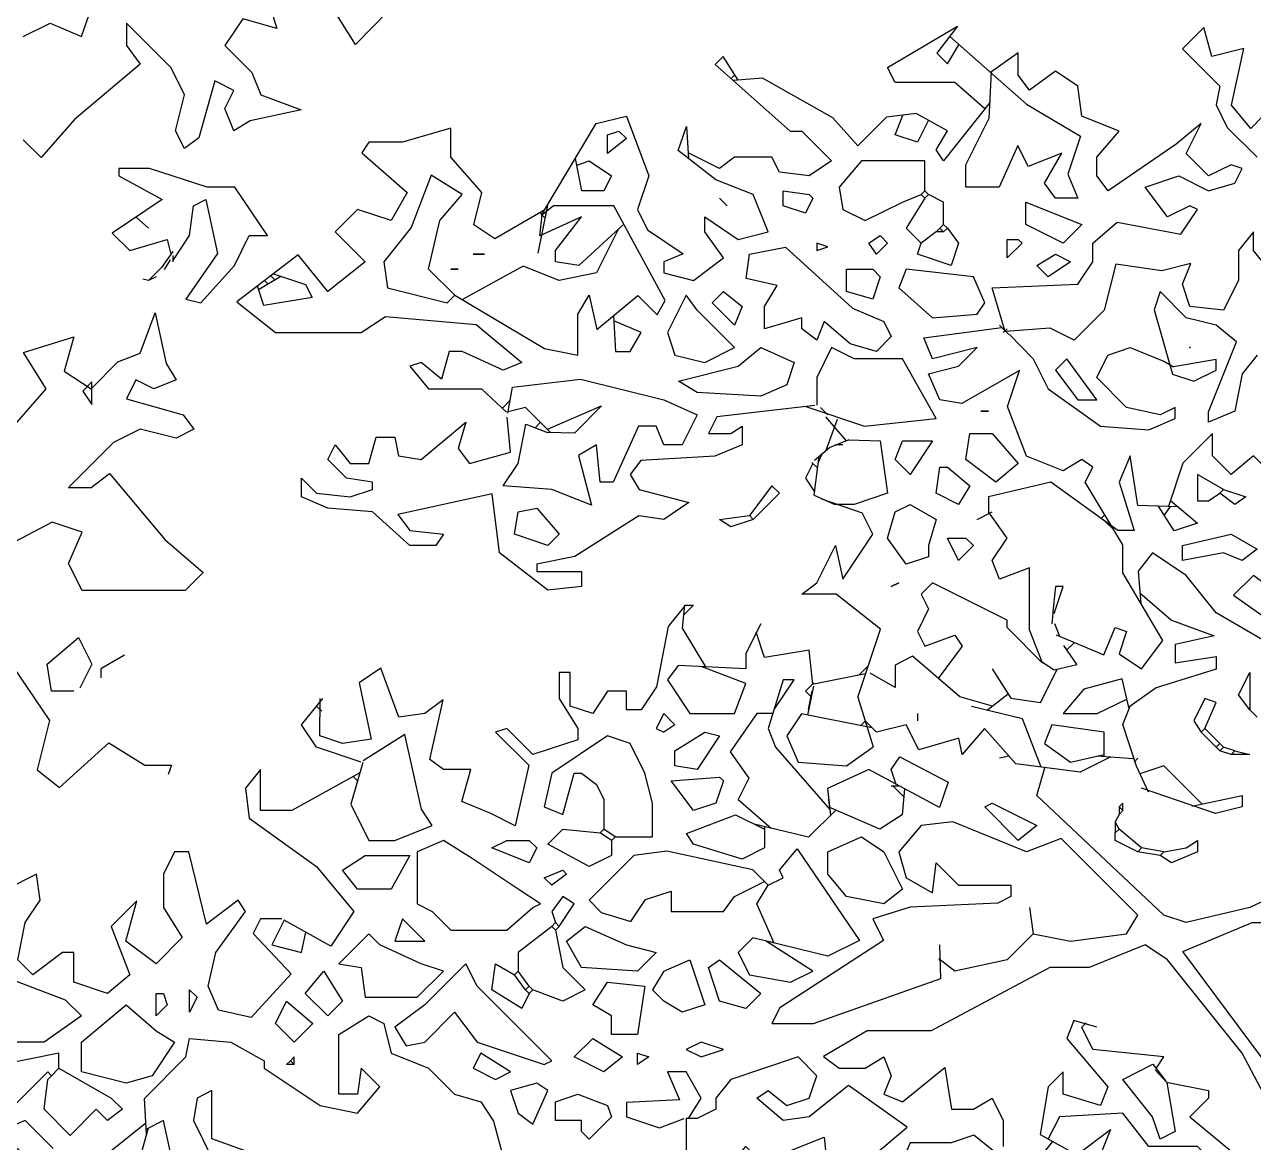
# Model space of a CAD drawing. Header units: metres. Extents: x -3.8 to 7.9, y -0.6 to 14.
# Drawn here: x 1.435 to 2.769, y 8.344 to 9.556 of the extents above; entities that cross this region are included whole.
import ezdxf

# ---------------------------------------------------------------- set-up
doc = ezdxf.new("R2010")
doc.units = ezdxf.units.M
doc.layers.add('ceco.net 88 green shadow', color=102, linetype='Continuous')
doc.layers.add('ceco.net 88 pair trees', color=7, linetype='Continuous')

msp = doc.modelspace()

# ---------------------------------------------------------------- linework, layer by layer
at = {"layer": 'ceco.net 88 green shadow', "linetype": 'Continuous'}
for p, q in [((2.0681, 9.4367), (2.0803, 9.4408)), ((2.0803, 9.4408), (2.0884, 9.4327)), ((2.0681, 9.4165), (2.0681, 9.4367)), ((2.0884, 9.4327), (2.0681, 9.4165)), ((2.3435, 9.4084), (2.3192, 9.38)), ((2.4124, 9.4084), (2.3435, 9.4084)), ((2.4124, 9.376), (2.4124, 9.4084)), ((2.2585, 9.3598), (2.2585, 9.376)), ((2.2585, 9.376), (2.2868, 9.3719)), ((2.3192, 9.38), (2.3233, 9.3557)), ((2.4124, 9.376), (2.4083, 9.3719)), ((2.4164, 9.3719), (2.4124, 9.376)), ((2.1977, 9.3598), (2.1896, 9.3679)), ((2.2828, 9.3517), (2.2585, 9.3598)), ((2.2909, 9.3679), (2.2828, 9.3517)), ((2.2868, 9.3719), (2.2909, 9.3679)), ((2.3476, 9.3436), (2.3881, 9.3638)), ((2.3881, 9.3638), (2.4083, 9.3719)), ((2.4124, 9.3679), (2.3921, 9.3355)), ((2.4124, 9.3679), (2.4083, 9.3719)), ((2.4164, 9.3719), (2.4124, 9.3679)), ((2.4326, 9.3638), (2.4164, 9.3719)), ((2.4326, 9.3395), (2.4326, 9.3638)), ((2.5217, 9.3395), (2.5217, 9.3638)), ((2.5217, 9.3638), (2.5825, 9.3395)), ((2.3233, 9.3557), (2.3476, 9.3436)), ((2.3921, 9.3355), (2.4083, 9.3193)), ((2.4286, 9.3355), (2.4245, 9.3314)), ((2.4326, 9.3395), (2.4286, 9.3355)), ((2.4326, 9.3314), (2.4286, 9.3355)), ((2.4367, 9.3355), (2.4326, 9.3395)), ((2.4367, 9.3355), (2.4326, 9.3314)), ((2.4367, 9.3355), (2.4488, 9.3193)), ((2.5622, 9.3193), (2.5217, 9.3395)), ((2.5825, 9.3395), (2.5622, 9.3193)), ((2.3516, 9.3193), (2.3638, 9.3274)), ((2.3638, 9.3274), (2.3719, 9.3193)), ((2.4245, 9.3314), (2.4083, 9.3193)), ((2.4326, 9.3314), (2.4245, 9.3314)), ((2.5015, 9.3031), (2.5015, 9.3233)), ((2.5015, 9.3233), (2.5136, 9.3233)), ((2.5136, 9.3233), (2.5177, 9.3193)), ((1.9345, 9.3071), (1.9223, 9.3071)), ((1.9223, 9.3071), (1.9345, 9.3071)), ((2.3071, 9.3152), (2.2949, 9.3193)), ((2.2949, 9.3193), (2.2949, 9.3112)), ((2.2949, 9.3112), (2.3071, 9.3152)), ((2.3597, 9.3071), (2.3516, 9.3193)), ((2.3719, 9.3193), (2.3597, 9.3071)), ((2.4043, 9.3071), (2.4083, 9.3193)), ((2.4407, 9.295), (2.4043, 9.3071)), ((2.4488, 9.3193), (2.4407, 9.295)), ((2.5177, 9.3193), (2.5015, 9.3031)), ((2.5339, 9.295), (2.5541, 9.3071)), ((2.5541, 9.3071), (2.5703, 9.299)), ((2.546, 9.2828), (2.5339, 9.295)), ((2.5703, 9.299), (2.546, 9.2828)), ((1.9061, 9.2909), (1.898, 9.2909)), ((1.898, 9.2909), (1.9061, 9.2909)), ((2.3273, 9.2666), (2.3273, 9.2909)), ((2.3273, 9.2909), (2.3557, 9.2909)), ((2.3557, 9.2909), (2.3638, 9.2828)), ((2.3638, 9.2828), (2.3557, 9.2585)), ((2.3921, 9.2909), (2.384, 9.2707)), ((2.465, 9.2828), (2.3921, 9.2909)), ((2.4772, 9.2545), (2.465, 9.2828)), ((2.1815, 9.2545), (2.1937, 9.2666)), ((2.1937, 9.2666), (2.2139, 9.2504)), ((2.3557, 9.2585), (2.3273, 9.2666)), ((2.384, 9.2707), (2.4205, 9.2383)), ((2.1532, 9.2626), (2.1329, 9.2221)), ((2.1653, 9.2464), (2.1532, 9.2626)), ((2.2058, 9.2302), (2.1815, 9.2545)), ((2.4691, 9.2423), (2.4772, 9.2545)), ((2.2058, 9.2059), (2.1653, 9.2464)), ((2.2139, 9.2504), (2.2058, 9.2302)), ((2.4205, 9.2383), (2.4691, 9.2423)), ((2.1329, 9.2221), (2.141, 9.1978)), ((2.1734, 9.1897), (2.2058, 9.2059)), ((2.2099, 9.1856), (2.2342, 9.2059)), ((2.2342, 9.2059), (2.2706, 9.1897)), ((2.141, 9.1978), (2.1734, 9.1897)), ((2.2706, 9.1897), (2.2625, 9.1654)), ((2.5663, 9.1937), (2.5541, 9.1816)), ((2.5987, 9.1492), (2.5663, 9.1937)), ((2.1451, 9.1694), (2.2099, 9.1856)), ((2.5541, 9.1816), (2.5784, 9.1492)), ((1.5085, 9.1686), (1.4988, 9.1588)), ((1.5085, 9.1443), (1.5085, 9.1686)), ((2.1653, 9.1573), (2.1451, 9.1694)), ((2.2625, 9.1654), (2.2342, 9.1532)), ((1.4988, 9.1588), (1.5085, 9.1443)), ((2.2342, 9.1532), (2.1653, 9.1573)), ((2.5784, 9.1492), (2.5987, 9.1492)), ((2.4812, 9.137), (2.4731, 9.137)), ((2.4731, 9.137), (2.4812, 9.137)), ((2.4569, 9.0844), (2.461, 9.1127)), ((2.461, 9.1127), (2.4853, 9.1127)), ((2.4853, 9.1127), (2.5136, 9.0803)), ((2.38, 9.0844), (2.3881, 9.1046)), ((2.3881, 9.1046), (2.4205, 9.1046)), ((2.4205, 9.1046), (2.3962, 9.0682)), ((2.3962, 9.0682), (2.38, 9.0844)), ((2.4893, 9.0601), (2.4569, 9.0844)), ((2.5136, 9.0803), (2.4893, 9.0601)), ((2.4245, 9.0479), (2.4286, 9.0763)), ((2.4286, 9.0763), (2.4367, 9.0763)), ((2.4367, 9.0763), (2.461, 9.056)), ((2.7364, 9.052), (2.708, 9.0682)), ((2.708, 9.0682), (2.708, 9.0398)), ((2.2463, 9.056), (2.222, 9.0236)), ((2.2544, 9.0479), (2.2463, 9.056)), ((2.461, 9.056), (2.4488, 9.0358)), ((2.2261, 9.0196), (2.2544, 9.0479)), ((2.4488, 9.0358), (2.4245, 9.0479)), ((2.708, 9.0398), (2.7202, 9.0398)), ((2.7202, 9.0398), (2.7323, 9.0479)), ((2.7364, 9.052), (2.7323, 9.0479)), ((2.7485, 9.0358), (2.7323, 9.0479)), ((2.7364, 9.052), (2.7607, 9.0439)), ((2.7607, 9.0439), (2.7485, 9.0358)), ((1.9669, 9.0034), (1.9709, 9.0277)), ((1.9709, 9.0277), (1.9912, 9.0317)), ((1.9912, 9.0317), (2.0155, 9.0034)), ((2.3719, 8.9993), (2.38, 9.0277)), ((2.38, 9.0277), (2.3962, 9.0358)), ((2.3962, 9.0358), (2.4245, 9.0196)), ((2.1896, 9.0196), (2.222, 9.0236)), ((2.2018, 9.0115), (2.1896, 9.0196)), ((2.2261, 9.0196), (2.2018, 9.0115)), ((2.2261, 9.0196), (2.222, 9.0236)), ((2.4245, 9.0196), (2.4164, 8.9912)), ((2.0033, 8.9912), (1.9669, 9.0034)), ((2.0155, 9.0034), (2.0033, 8.9912)), ((2.6918, 8.9912), (2.7445, 9.0034)), ((2.7445, 9.0034), (2.7728, 8.9872)), ((2.3921, 8.971), (2.3719, 8.9993)), ((2.4164, 8.9912), (2.4164, 8.9791)), ((2.4488, 8.975), (2.4367, 8.9993)), ((2.4367, 8.9993), (2.4569, 8.9993)), ((2.465, 8.9912), (2.4488, 8.975)), ((2.4569, 8.9993), (2.465, 8.9912)), ((2.6918, 8.975), (2.6918, 8.9912)), ((2.7728, 8.9872), (2.7566, 8.975)), ((2.4164, 8.9791), (2.3921, 8.971)), ((2.7364, 8.9831), (2.6918, 8.975)), ((2.7566, 8.975), (2.7364, 8.9831)), ((2.384, 8.9507), (2.3759, 8.9467)), ((2.3759, 8.9467), (2.384, 8.9507)), ((1.4599, 8.8624), (1.4939, 8.8915)), ((1.4939, 8.8915), (1.5085, 8.8624)), ((1.4648, 8.8332), (1.4599, 8.8624)), ((1.5085, 8.8624), (1.4956, 8.8365)), ((2.7526, 8.8292), (2.7647, 8.8535)), ((2.7647, 8.8535), (2.7647, 8.813)), ((1.4891, 8.8332), (1.4648, 8.8332)), ((2.7647, 8.813), (2.7526, 8.8292)), ((2.7161, 8.8252), (2.704, 8.8009)), ((2.7283, 8.8211), (2.7161, 8.8252)), ((2.7161, 8.7928), (2.7283, 8.8211)), ((2.7728, 8.8049), (2.7647, 8.813)), ((2.1289, 8.809), (2.1208, 8.7928)), ((2.1289, 8.809), (2.141, 8.7968)), ((2.4043, 8.809), (2.4043, 8.8009)), ((2.704, 8.8009), (2.7121, 8.7887)), ((2.1208, 8.7928), (2.1289, 8.7887)), ((2.141, 8.7968), (2.1289, 8.7887)), ((2.141, 8.7685), (2.1734, 8.7887)), ((2.1734, 8.7887), (2.1896, 8.7847)), ((2.7161, 8.7928), (2.7121, 8.7887)), ((2.7283, 8.7725), (2.7121, 8.7887)), ((2.7323, 8.7766), (2.7161, 8.7928)), ((2.0681, 8.7847), (2.0074, 8.7442)), ((2.0924, 8.7766), (2.0681, 8.7847)), ((2.1086, 8.7442), (2.0924, 8.7766)), ((2.1896, 8.7847), (2.1653, 8.7482)), ((2.7323, 8.7766), (2.7283, 8.7725)), ((2.7364, 8.7725), (2.7323, 8.7766)), ((2.141, 8.7523), (2.141, 8.7685)), ((2.7323, 8.7685), (2.7283, 8.7725)), ((2.7364, 8.7725), (2.7323, 8.7685)), ((2.7445, 8.7644), (2.7323, 8.7685)), ((2.7485, 8.7685), (2.7364, 8.7725)), ((2.7485, 8.7685), (2.7445, 8.7644)), ((2.7647, 8.7644), (2.7445, 8.7644)), ((2.7485, 8.7685), (2.7647, 8.7644)), ((2.1653, 8.7482), (2.141, 8.7523)), ((2.0074, 8.7442), (1.9993, 8.7077)), ((2.0195, 8.6996), (2.0317, 8.7442)), ((2.0317, 8.7442), (2.0398, 8.7442)), ((2.0398, 8.7442), (2.056, 8.732)), ((2.1167, 8.7118), (2.1086, 8.7442)), ((2.137, 8.7361), (2.1896, 8.7401)), ((2.1613, 8.7037), (2.137, 8.7361)), ((2.1937, 8.7361), (2.1856, 8.7118)), ((2.1896, 8.7401), (2.1937, 8.7361)), ((2.056, 8.732), (2.0641, 8.7158)), ((1.9993, 8.7077), (2.0195, 8.6996)), ((2.0641, 8.7158), (2.0641, 8.6834)), ((2.1167, 8.6753), (2.1167, 8.7118)), ((2.1856, 8.7118), (2.1613, 8.7037)), ((2.4772, 8.7077), (2.4853, 8.7118)), ((2.5136, 8.6713), (2.4772, 8.7077)), ((2.4853, 8.7118), (2.5339, 8.6875)), ((2.627, 8.7118), (2.623, 8.7077)), ((2.627, 8.7037), (2.623, 8.7077)), ((2.623, 8.7077), (2.623, 8.6996)), ((2.627, 8.7037), (2.627, 8.7118)), ((2.623, 8.6996), (2.6189, 8.6915)), ((2.627, 8.7037), (2.623, 8.6996)), ((2.0033, 8.6672), (2.0195, 8.6834)), ((2.0195, 8.6834), (2.06, 8.6794)), ((2.0641, 8.6834), (2.06, 8.6794)), ((2.0762, 8.6753), (2.0641, 8.6834)), ((2.5339, 8.6875), (2.5136, 8.6713)), ((2.623, 8.6834), (2.6189, 8.6915)), ((2.6189, 8.6915), (2.6189, 8.6794)), ((2.623, 8.6834), (2.6189, 8.6794)), ((2.6473, 8.6632), (2.623, 8.6834)), ((1.8899, 8.6713), (1.8616, 8.6591)), ((1.9223, 8.651), (1.8899, 8.6713)), ((1.9426, 8.6632), (1.9588, 8.6713)), ((1.9588, 8.6713), (1.9831, 8.6713)), ((1.9831, 8.6713), (1.9912, 8.6632)), ((2.0479, 8.6429), (2.0033, 8.6672)), ((2.0722, 8.6713), (2.06, 8.6794)), ((2.0762, 8.6753), (2.0722, 8.6713)), ((2.0722, 8.6713), (2.0722, 8.6551)), ((2.0762, 8.6753), (2.1167, 8.6753)), ((2.3071, 8.6591), (2.3435, 8.6753)), ((2.3435, 8.6753), (2.3678, 8.6591)), ((2.6189, 8.6713), (2.6189, 8.6794)), ((2.6432, 8.6591), (2.6189, 8.6713)), ((2.6959, 8.6632), (2.708, 8.6713)), ((2.708, 8.6713), (2.708, 8.6591)), ((1.7806, 8.6389), (1.8049, 8.6551)), ((1.8049, 8.6551), (1.8535, 8.6551)), ((1.8535, 8.6551), (1.8332, 8.6186)), ((1.8616, 8.6591), (1.8616, 8.6267)), ((1.9831, 8.647), (1.9426, 8.6632)), ((1.9912, 8.6632), (1.9831, 8.647)), ((2.0722, 8.6551), (2.0479, 8.6429)), ((2.3071, 8.6348), (2.3071, 8.6591)), ((2.3678, 8.6591), (2.3881, 8.6186)), ((2.6473, 8.6632), (2.6432, 8.6591)), ((2.6675, 8.6551), (2.6432, 8.6591)), ((2.6716, 8.6591), (2.6473, 8.6632)), ((2.6716, 8.6591), (2.6675, 8.6551)), ((2.6797, 8.647), (2.6675, 8.6551)), ((2.6716, 8.6591), (2.6959, 8.6632)), ((2.708, 8.6591), (2.6797, 8.647)), ((1.9709, 8.6186), (1.9223, 8.651)), ((1.7968, 8.6186), (1.7806, 8.6389)), ((1.8616, 8.6267), (1.8616, 8.6024)), ((1.9993, 8.6308), (2.0195, 8.6389)), ((2.0074, 8.6227), (1.9993, 8.6308)), ((2.0236, 8.6348), (2.0074, 8.6227)), ((2.0195, 8.6389), (2.0236, 8.6348)), ((2.3273, 8.6105), (2.3071, 8.6348)), ((1.8332, 8.6186), (1.7968, 8.6186)), ((1.9952, 8.6024), (1.9709, 8.6186)), ((2.3881, 8.6186), (2.3678, 8.6024)), ((1.8616, 8.6024), (1.8778, 8.5943)), ((1.9871, 8.5984), (1.9952, 8.6024)), ((2.0195, 8.6105), (2.0074, 8.5943)), ((2.0155, 8.5781), (2.0317, 8.6024)), ((2.0317, 8.6024), (2.0195, 8.6105)), ((2.3678, 8.6024), (2.3273, 8.6105)), ((1.8778, 8.5943), (1.898, 8.5741)), ((1.9588, 8.5741), (1.9871, 8.5984)), ((2.0074, 8.5943), (2.0114, 8.5822)), ((1.8454, 8.5862), (1.8373, 8.5619)), ((1.8697, 8.5619), (1.8454, 8.5862)), ((1.898, 8.5741), (1.9588, 8.5741)), ((2.0074, 8.5781), (1.9709, 8.5498)), ((2.0114, 8.5822), (2.0074, 8.5781)), ((2.0114, 8.5741), (2.0074, 8.5781)), ((2.0155, 8.5781), (2.0114, 8.5822)), ((2.0155, 8.5781), (2.0114, 8.5741)), ((2.0114, 8.5741), (2.0195, 8.5336)), ((2.0236, 8.5619), (2.0438, 8.5781)), ((2.0438, 8.5781), (2.0884, 8.5579)), ((1.8089, 8.57), (1.7765, 8.5376)), ((1.8211, 8.5579), (1.8089, 8.57)), ((1.8373, 8.5619), (1.8697, 8.5619)), ((2.0398, 8.5336), (2.0236, 8.5619)), ((1.8656, 8.5376), (1.8211, 8.5579)), ((1.9709, 8.5498), (1.9709, 8.5295)), ((2.0884, 8.5579), (2.1208, 8.5498)), ((2.1208, 8.5498), (2.1005, 8.5295)), ((1.7765, 8.5376), (1.8008, 8.5336)), ((1.8008, 8.5336), (1.8049, 8.5012)), ((1.8899, 8.5295), (1.8656, 8.5376)), ((1.9142, 8.5376), (1.8697, 8.4931)), ((1.9264, 8.5133), (1.9142, 8.5376)), ((1.9426, 8.5093), (1.9466, 8.5376)), ((1.9466, 8.5376), (1.9669, 8.5255)), ((2.0195, 8.5336), (2.0438, 8.5093)), ((2.1005, 8.5295), (2.0398, 8.5336)), ((2.1289, 8.5295), (2.1572, 8.5417)), ((2.1572, 8.5417), (2.1734, 8.4931)), ((2.1775, 8.5336), (2.1896, 8.5417)), ((2.1896, 8.4971), (2.1775, 8.5336)), ((2.1896, 8.5417), (2.2342, 8.5052)), ((1.7401, 8.5052), (1.7603, 8.5295)), ((1.7603, 8.5295), (1.7806, 8.4971)), ((1.8616, 8.5012), (1.8899, 8.5295)), ((1.9709, 8.5295), (1.9669, 8.5255)), ((1.979, 8.5093), (1.9669, 8.5255)), ((1.9831, 8.5133), (1.9709, 8.5295)), ((2.1289, 8.5295), (2.1167, 8.5093)), ((1.6145, 8.485), (1.6145, 8.5093)), ((1.6145, 8.5093), (1.6226, 8.5012)), ((2.0074, 8.4323), (1.9264, 8.5133)), ((1.975, 8.489), (1.9426, 8.5093)), ((1.9831, 8.5133), (1.979, 8.5093)), ((1.9831, 8.5052), (1.979, 8.5093)), ((1.9871, 8.5093), (1.9831, 8.5133)), ((1.9871, 8.5093), (1.9831, 8.5052)), ((2.0195, 8.4971), (1.9871, 8.5093)), ((2.0438, 8.5093), (2.0195, 8.4971)), ((2.0519, 8.4931), (2.0681, 8.5174)), ((2.0681, 8.5174), (2.1086, 8.5133)), ((2.1086, 8.5133), (2.1005, 8.4607)), ((2.1167, 8.5093), (2.1289, 8.4971)), ((1.4971, 8.4526), (1.5457, 8.4931)), ((1.5457, 8.4931), (1.5781, 8.4647)), ((1.5781, 8.4809), (1.5781, 8.5052)), ((1.5781, 8.5052), (1.5862, 8.5052)), ((1.5902, 8.4931), (1.5781, 8.4809)), ((1.5862, 8.5052), (1.5902, 8.4931)), ((1.6226, 8.5012), (1.6145, 8.485)), ((1.7077, 8.4728), (1.7198, 8.4971)), ((1.7198, 8.4971), (1.7482, 8.4728)), ((1.7644, 8.4809), (1.7401, 8.5052)), ((1.7806, 8.4971), (1.7644, 8.4809)), ((1.8049, 8.5012), (1.8616, 8.5012)), ((1.8697, 8.4931), (1.8373, 8.4688)), ((1.9831, 8.5052), (1.975, 8.489)), ((2.0722, 8.4809), (2.0519, 8.4931)), ((2.1491, 8.485), (2.1289, 8.4971)), ((2.1734, 8.4931), (2.1491, 8.485)), ((2.218, 8.489), (2.1896, 8.4971)), ((2.2342, 8.5052), (2.218, 8.489)), ((1.8697, 8.4526), (1.9021, 8.485)), ((1.9021, 8.485), (1.9264, 8.4526)), ((2.0722, 8.4607), (2.0722, 8.4809)), ((1.7279, 8.4526), (1.7077, 8.4728)), ((1.7482, 8.4728), (1.7279, 8.4526)), ((1.8373, 8.4688), (1.8494, 8.4485)), ((1.5781, 8.4647), (1.5983, 8.4526)), ((2.0317, 8.4364), (2.0519, 8.4566)), ((2.0519, 8.4566), (2.0843, 8.4364)), ((2.1005, 8.4607), (2.0722, 8.4607)), ((1.4728, 8.4404), (1.412, 8.4283)), ((1.4728, 8.4242), (1.4728, 8.4404)), ((1.4971, 8.4202), (1.4971, 8.4526)), ((1.5983, 8.4526), (1.574, 8.4161)), ((1.8494, 8.4485), (1.8697, 8.4526)), ((1.9304, 8.4404), (1.9223, 8.4242)), ((1.9264, 8.4526), (1.9993, 8.4283)), ((1.9628, 8.4202), (1.9304, 8.4404)), ((2.1005, 8.4283), (2.1005, 8.4404)), ((2.1005, 8.4404), (2.1127, 8.4364)), ((2.1694, 8.4526), (2.1532, 8.4445)), ((2.1532, 8.4445), (2.1694, 8.4364)), ((2.1937, 8.4445), (2.1694, 8.4526)), ((2.1694, 8.4364), (2.1937, 8.4445)), ((1.7198, 8.4283), (1.7239, 8.4323)), ((1.7279, 8.4283), (1.7198, 8.4283)), ((1.7279, 8.4364), (1.7239, 8.4323)), ((1.7279, 8.4283), (1.7239, 8.4323)), ((1.7279, 8.4283), (1.7279, 8.4364)), ((1.9993, 8.4283), (2.0074, 8.4323)), ((2.0641, 8.4202), (2.0317, 8.4364)), ((2.0843, 8.4364), (2.0641, 8.4202)), ((2.1127, 8.4364), (2.1005, 8.4283)), ((1.4201, 8.3797), (1.4606, 8.4202)), ((1.4606, 8.4202), (1.4647, 8.4161)), ((1.4606, 8.4121), (1.4647, 8.4161)), ((1.4728, 8.4242), (1.4647, 8.4161)), ((1.4728, 8.4242), (1.5295, 8.3918)), ((1.5457, 8.408), (1.4971, 8.4202)), ((1.574, 8.4161), (1.5457, 8.408)), ((1.9223, 8.4242), (1.9466, 8.4121)), ((1.9466, 8.4121), (1.9628, 8.4202)), ((1.4566, 8.3797), (1.4606, 8.4121)), ((1.9912, 8.408), (1.9628, 8.3999)), ((1.9628, 8.3999), (1.9709, 8.3756)), ((1.9871, 8.3635), (2.0033, 8.3999)), ((2.0033, 8.3999), (1.9912, 8.408)), ((1.5295, 8.3918), (1.5416, 8.3797)), ((2.0114, 8.3878), (2.0357, 8.3959)), ((2.0114, 8.3675), (2.0114, 8.3878)), ((2.0357, 8.3959), (2.0681, 8.3837)), ((1.4849, 8.3513), (1.4566, 8.3797)), ((1.5133, 8.3797), (1.4849, 8.3513)), ((1.5254, 8.3675), (1.5133, 8.3797)), ((1.5416, 8.3797), (1.5254, 8.3675)), ((1.9709, 8.3756), (1.9871, 8.3635)), ((2.0681, 8.3837), (2.0722, 8.3716)), ((2.0398, 8.3675), (2.0114, 8.3675)), ((2.0398, 8.3554), (2.0398, 8.3675)), ((2.0722, 8.3716), (2.0479, 8.3473)), ((2.0479, 8.3473), (2.0398, 8.3554))]:
    msp.add_line(p, q, dxfattribs=at)
msp.add_point((2.6999, 9.2059), dxfattribs=at)
at = {"layer": 'ceco.net 88 pair trees', "linetype": 'Continuous'}
for p, q in [((2.2062, 9.5019), (2.202, 9.4977)), ((2.0027, 9.3602), (1.9924, 9.3085)), ((2.0092, 9.3598), (1.9958, 9.3488)), ((1.5566, 9.3474), (1.57, 9.3355)), ((2.0001, 9.3468), (1.9946, 9.3523)), ((1.5963, 9.31), (1.5841, 9.2929)), ((1.576, 9.2848), (1.5862, 9.295)), ((1.5845, 9.2933), (1.5801, 9.2889)), ((1.5935, 9.3012), (1.587, 9.2905)), ((1.5963, 9.3059), (1.5963, 9.299)), ((1.5781, 9.2828), (1.57, 9.2788)), ((1.7137, 9.2832), (1.6894, 9.2686)), ((1.7073, 9.2792), (1.7026, 9.2838)), ((1.6996, 9.2747), (1.6959, 9.2786)), ((2.4934, 9.2302), (2.5035, 9.22)), ((2.5015, 9.2261), (2.4974, 9.2221)), ((2.6724, 9.1909), (2.6821, 9.185)), ((1.9624, 9.1488), (1.9539, 9.1403)), ((2.2832, 9.1421), (2.3468, 9.1208)), ((2.299, 9.1411), (2.3071, 9.133)), ((1.9952, 9.1249), (1.9893, 9.119)), ((2.3271, 9.1048), (2.305, 9.1309)), ((2.3052, 9.0945), (2.3176, 9.1283)), ((2.2927, 9.0838), (2.3085, 9.0973)), ((2.3297, 9.1058), (2.3085, 9.0973)), ((2.3233, 9.1006), (2.3152, 9.1006)), ((2.3297, 9.1058), (2.3638, 9.1046)), ((2.2959, 9.0753), (2.2896, 9.0813)), ((2.2921, 9.0457), (2.2975, 9.088)), ((2.2965, 9.0807), (2.301, 9.091)), ((2.2921, 9.0457), (2.3146, 9.0358)), ((2.3002, 9.042), (2.3441, 9.0265)), ((2.4691, 9.0196), (2.4853, 9.0277)), ((2.6784, 9.0335), (2.672, 9.0242)), ((2.6076, 9.0244), (2.6035, 9.0204)), ((2.6169, 9.0086), (2.608, 9.0173)), ((2.5517, 8.9266), (2.5501, 8.9062)), ((2.5586, 8.8926), (2.5533, 8.9062)), ((2.5746, 8.8861), (2.5661, 8.8776)), ((2.351, 8.861), (2.3405, 8.8505)), ((2.5525, 8.8559), (2.5379, 8.8657)), ((2.348, 8.8519), (2.2901, 8.8406)), ((2.2913, 8.8387), (2.2848, 8.8073)), ((2.286, 8.8132), (2.2901, 8.8335)), ((2.3397, 8.8266), (2.3561, 8.7727)), ((2.5029, 8.8304), (2.4798, 8.8124)), ((1.7579, 8.8114), (1.7524, 8.8169)), ((2.3474, 8.8007), (2.3427, 8.796)), ((2.5035, 8.7628), (2.4934, 8.7604)), ((2.6384, 8.7598), (2.5989, 8.7626)), ((2.6432, 8.7604), (2.6392, 8.7563)), ((1.8004, 8.7484), (1.798, 8.7409)), ((2.655, 8.7237), (2.642, 8.7517)), ((1.7968, 8.7361), (1.7921, 8.7407)), ((2.384, 8.73), (2.3759, 8.73)), ((2.3893, 8.7187), (2.3779, 8.73)), ((2.3079, 8.7158), (2.3093, 8.7039)), ((2.5258, 8.5984), (2.5298, 8.57)), ((2.25, 8.5597), (2.2423, 8.5617)), ((2.6748, 8.4086), (2.6622, 8.4224))]:
    msp.add_line(p, q, dxfattribs=at)
for points in [[(1.7887, 9.667), (1.8531, 9.6515), (1.8488, 9.5905), (1.7946, 9.5346), (1.7707, 9.5725), (1.7999, 9.6163), (1.8339, 9.6308), (1.8193, 9.6406), (1.7756, 9.6406), (1.7887, 9.667)], [(1.4341, 9.5432), (1.4633, 9.5578), (1.4973, 9.5432), (1.5083, 9.5757), (1.4616, 9.6647), (1.4196, 9.6647)], [(1.6924, 9.6068), (1.7092, 9.5522), (1.6723, 9.5626), (1.6528, 9.5335), (1.682, 9.5043), (1.6917, 9.48), (1.7355, 9.4637), (1.6803, 9.4518), (1.6626, 9.4411), (1.6528, 9.4654), (1.6626, 9.4849), (1.6419, 9.4951), (1.6246, 9.4333), (1.6091, 9.4217), (1.5994, 9.4411), (1.6091, 9.48), (1.5945, 9.5092), (1.5459, 9.5578), (1.5459, 9.5335), (1.561, 9.5133), (1.4895, 9.4533), (1.4536, 9.412), (1.4341, 9.4314)], [(2.4774, 9.4649), (2.4448, 9.4934), (2.38, 9.4934), (2.3719, 9.5096), (2.4478, 9.5544), (2.4251, 9.5252), (2.4367, 9.5137), (2.4492, 9.5345)], [(2.8052, 9.4839), (2.7659, 9.4434), (2.7449, 9.4687), (2.7584, 9.5303), (2.7238, 9.5218), (2.7149, 9.5532), (2.6918, 9.5299), (2.7323, 9.4894), (2.7283, 9.4691), (2.7404, 9.4448), (2.773, 9.4124)], [(2.4393, 9.5432), (2.5225, 9.4701), (2.581, 9.4353), (2.5673, 9.394), (2.5784, 9.3679), (2.5541, 9.3679), (2.542, 9.3841), (2.5608, 9.4169), (2.5245, 9.4025), (2.5132, 9.425), (2.4928, 9.38), (2.4569, 9.38), (2.4569, 9.4043), (2.4822, 9.4549), (2.4847, 9.5052)], [(2.2099, 9.496), (2.1935, 9.5216), (2.1848, 9.5129), (2.266, 9.4408), (2.2787, 9.4408), (2.3111, 9.4084), (2.2868, 9.3922), (2.2544, 9.3962), (2.2463, 9.4124), (2.2058, 9.4124), (2.1896, 9.4003), (2.1556, 9.4173)], [(2.4992, 9.2243), (2.4853, 9.2707), (2.5784, 9.2747), (2.5946, 9.299), (2.5946, 9.3193), (2.6209, 9.3419), (2.69, 9.3288), (2.708, 9.3557), (2.6999, 9.3598), (2.6756, 9.3476), (2.6513, 9.38), (2.6878, 9.3922), (2.7202, 9.376), (2.7485, 9.3841), (2.7566, 9.4003), (2.7445, 9.4043), (2.7202, 9.3922), (2.6959, 9.4165), (2.7121, 9.4489), (2.6851, 9.4264), (2.611, 9.3758), (2.5987, 9.3922), (2.5987, 9.4124), (2.623, 9.4408), (2.5825, 9.457), (2.5784, 9.4894), (2.5541, 9.5056), (2.5258, 9.4853), (2.5136, 9.5015), (2.5136, 9.5258), (2.4836, 9.5044)], [(2.483, 9.4722), (2.4326, 9.4084), (2.4245, 9.4205), (2.4369, 9.441), (2.4028, 9.46), (2.3706, 9.4558), (2.3395, 9.4246), (2.3123, 9.4551), (2.236, 9.4981), (2.2042, 9.4956)], [(1.9966, 9.3502), (2.0558, 9.4489), (2.0884, 9.457), (2.1127, 9.3922), (2.1005, 9.3557), (2.1114, 9.3338), (2.1501, 9.3075), (2.1289, 9.299), (2.1289, 9.2869), (2.1613, 9.2788), (2.1937, 9.3031), (2.1734, 9.3314), (2.1734, 9.3476), (2.2099, 9.3233), (2.2423, 9.3314), (2.2261, 9.3719), (2.1854, 9.3879), (2.1447, 9.4197), (2.1536, 9.4456), (2.156, 9.4108)], [(2.4162, 9.4525), (2.4043, 9.4286), (2.38, 9.4367), (2.3885, 9.4582)], [(1.9999, 9.3555), (1.9458, 9.3239), (1.9229, 9.3391), (1.9316, 9.3743), (1.898, 9.4124), (1.898, 9.444), (1.8456, 9.4286), (1.8089, 9.4286), (1.8014, 9.4173), (1.8506, 9.3741), (1.8332, 9.3436), (1.7968, 9.3557), (1.7725, 9.3314), (1.8049, 9.299), (1.7644, 9.2666), (1.7324, 9.3067), (1.6659, 9.2555), (1.7077, 9.2221), (1.8008, 9.2221), (1.8271, 9.2395), (1.9256, 9.2308), (1.975, 9.1897), (1.9547, 9.1816), (1.9102, 9.2018), (1.896, 9.2018), (1.8879, 9.1718), (1.8656, 9.1897), (1.8535, 9.1856), (1.8737, 9.1613), (1.9312, 9.1613), (1.9584, 9.1358)], [(1.5963, 9.3), (1.6145, 9.3274), (1.6186, 9.3598), (1.6321, 9.3667), (1.6447, 9.3079), (1.6105, 9.2585), (1.6267, 9.2545), (1.6631, 9.295), (1.6793, 9.3274), (1.6992, 9.3274), (1.6635, 9.38), (1.6335, 9.38), (1.571, 9.4003), (1.5376, 9.4003), (1.5376, 9.3922), (1.5849, 9.3664), (1.5307, 9.3302), (1.5497, 9.3112), (1.5902, 9.3233), (1.5943, 9.3071)], [(2.0345, 9.4039), (2.0479, 9.4084), (2.0722, 9.3922), (2.0641, 9.376), (2.0402, 9.376), (2.0331, 9.411)], [(1.9023, 9.2628), (1.8737, 9.2909), (1.8859, 9.3436), (1.9102, 9.3719), (1.8765, 9.393), (1.8549, 9.3363), (1.8251, 9.299), (1.8292, 9.2707), (1.894, 9.2545), (1.9023, 9.2628)], [(1.9023, 9.2628), (1.9995, 9.2051), (2.0357, 9.1978), (2.0357, 9.2423), (2.0479, 9.2626), (2.0562, 9.2255), (2.1007, 9.2624), (2.1218, 9.2413), (2.1305, 9.2569), (2.0748, 9.3598), (2.0092, 9.3598)], [(2.0855, 9.3399), (2.0369, 9.2948), (2.0114, 9.299), (2.0114, 9.3112), (2.0398, 9.3476), (1.9946, 9.3272), (1.9972, 9.3496)], [(2.0799, 9.3349), (2.056, 9.2869), (2.0155, 9.2788), (1.9766, 9.2944), (1.9106, 9.2579)], [(2.785, 9.2909), (2.7688, 9.3112), (2.7688, 9.3314), (2.7526, 9.3112), (2.7526, 9.2788), (2.7364, 9.2464), (2.6999, 9.2504), (2.6918, 9.2747), (2.7007, 9.297), (2.6695, 9.2891), (2.6193, 9.2964), (2.6068, 9.2464), (2.5744, 9.214), (2.5484, 9.2269), (2.5002, 9.2233)], [(2.2609, 9.3148), (2.3336, 9.2488), (2.3678, 9.2342), (2.3759, 9.218), (2.3597, 9.2018), (2.3314, 9.2099), (2.303, 9.2342), (2.2949, 9.214), (2.2787, 9.2261), (2.2787, 9.2383), (2.2382, 9.2261), (2.2382, 9.2504), (2.252, 9.2733), (2.2184, 9.2808), (2.222, 9.3071), (2.2609, 9.3148)], [(1.576, 9.2848), (1.57, 9.2788), (1.5637, 9.2802)], [(1.7054, 9.2859), (1.7403, 9.2743), (1.7474, 9.2603), (1.6949, 9.2514), (1.6882, 9.2727)], [(2.7728, 9.1978), (2.7566, 9.1775), (2.7485, 9.137), (2.7202, 9.1249), (2.7202, 9.1364), (2.7505, 9.2123), (2.7283, 9.2302), (2.6959, 9.2383), (2.6675, 9.2666), (2.661, 9.247), (2.6809, 9.1771), (2.704, 9.1694), (2.7283, 9.1816), (2.7283, 9.1931), (2.6821, 9.185)], [(1.4249, 9.1222), (1.459, 9.1611), (1.4342, 9.2007), (1.4889, 9.2175), (1.4784, 9.1805), (1.5076, 9.1611), (1.5367, 9.1903), (1.561, 9.2), (1.5773, 9.2437), (1.5892, 9.1886), (1.5999, 9.1708), (1.5756, 9.1611), (1.5562, 9.1708), (1.546, 9.1502), (1.6077, 9.1329), (1.6193, 9.1174), (1.5999, 9.1076), (1.561, 9.1174), (1.5319, 9.1028), (1.4833, 9.0542), (1.5076, 9.0542), (1.5277, 9.0692), (1.5878, 8.9978), (1.6291, 8.9618), (1.6096, 8.9424), (1.4978, 8.9424), (1.4833, 8.9716), (1.4978, 9.0056), (1.4653, 9.0165), (1.3763, 8.9699)], [(2.0744, 9.2407), (2.0766, 9.2018), (2.0924, 9.2018), (2.1046, 9.2221), (2.0748, 9.2348)], [(2.5547, 8.8942), (2.6064, 8.8728), (2.6189, 8.9021), (2.6311, 8.8981), (2.623, 8.8738), (2.6473, 8.8576), (2.6703, 8.8881), (2.627, 8.9617), (2.627, 8.9918), (2.5863, 9.0599), (2.5946, 9.0763), (2.5825, 9.0844), (2.5622, 9.0722), (2.5225, 9.088), (2.5019, 9.1419), (2.5148, 9.1812), (2.4525, 9.1451), (2.4286, 9.1492), (2.4164, 9.1775), (2.4488, 9.1856), (2.4691, 9.2059), (2.4205, 9.1937), (2.4111, 9.2166), (2.4958, 9.2277)], [(2.5041, 9.2202), (2.5298, 9.1937), (2.546, 9.1613), (2.6027, 9.1208), (2.6554, 9.1168), (2.6837, 9.1289), (2.6837, 9.1411), (2.6675, 9.133), (2.6311, 9.1411), (2.5987, 9.1735), (2.6108, 9.1978), (2.6351, 9.2059), (2.6724, 9.1909)], [(2.3468, 9.1208), (2.4245, 9.1289), (2.3881, 9.1937), (2.3354, 9.1937), (2.3111, 9.2059), (2.2949, 9.1735), (2.2949, 9.1435)], [(1.9598, 9.1346), (1.965, 9.1631), (2.0385, 9.1718), (2.1289, 9.1492), (2.1653, 9.133), (2.1491, 9.1006), (2.1289, 9.1006), (2.1208, 9.1208), (2.1017, 9.1208), (2.0742, 9.0601), (2.06, 9.0601), (2.056, 9.1006), (2.0365, 9.089), (2.0507, 9.0348), (2.0074, 9.052), (1.9547, 9.056), (1.9709, 9.0803), (1.9794, 9.123), (2.0027, 9.1139)], [(2.2929, 9.1431), (2.1866, 9.1307), (2.1775, 9.1127), (2.2018, 9.1127), (2.2139, 9.1208), (2.2139, 9.1006), (2.1845, 9.088), (2.104, 9.0836), (2.0924, 9.0682), (2.1023, 9.0518), (2.1562, 9.0378), (2.1289, 9.0196), (2.1019, 9.0234), (2.0325, 8.9793), (1.9912, 8.971), (1.9912, 8.9629), (2.0398, 8.9629), (2.0398, 8.9467), (2.0033, 8.9426), (1.9507, 8.9831), (1.9428, 9.0471), (1.8403, 9.0248), (1.8535, 9.0074), (1.8899, 9.0034), (1.8818, 8.9912), (1.8535, 8.9912), (1.813, 9.0277), (1.7644, 9.0317), (1.736, 9.0439), (1.736, 9.0641), (1.7522, 9.0479), (1.7887, 9.0439), (1.813, 9.052), (1.813, 9.0601), (1.7846, 9.0641), (1.7644, 9.0844), (1.7725, 9.1006), (1.7887, 9.0803), (1.8089, 9.0803), (1.817, 9.1087), (1.8373, 9.1087), (1.8413, 9.0884), (1.8656, 9.0844), (1.9142, 9.1249), (1.9061, 9.0965), (1.9183, 9.0803), (1.9628, 9.0925), (1.9592, 9.1305)], [(2.0061, 9.1137), (1.979, 9.1411), (1.96, 9.1364)], [(2.0029, 9.1174), (2.0616, 9.1427), (2.0321, 9.1131), (2.0027, 9.1139)], [(2.7985, 9.022), (2.8336, 9.0439), (2.8214, 9.052), (2.7971, 9.052), (2.8214, 9.0844), (2.8093, 9.0884), (2.785, 9.0722), (2.7688, 9.0884), (2.7445, 9.0682), (2.7242, 9.0884), (2.7242, 9.1127), (2.6922, 9.0807), (2.6766, 9.0335)], [(2.3638, 9.1046), (2.3719, 9.0479), (2.3354, 9.0358), (2.3146, 9.0358)], [(2.2909, 9.0803), (2.2828, 9.0641), (2.2925, 9.0495)], [(2.687, 9.0333), (2.6434, 9.0346), (2.6351, 9.0884), (2.623, 9.0601), (2.6392, 9.0074), (2.6217, 9.0074), (2.5488, 9.0601), (2.4812, 9.0441), (2.4812, 9.0277)], [(2.6789, 9.0402), (2.708, 9.0155), (2.6829, 9.0072), (2.6657, 9.0339)], [(2.3397, 8.8266), (2.3642, 8.9005), (2.316, 8.9386), (2.2787, 8.9386), (2.2949, 8.9507), (2.3152, 8.9912), (2.3233, 8.9548), (2.3557, 9.0034), (2.3441, 9.0265)], [(2.5397, 8.8645), (2.5258, 8.8997), (2.5258, 8.9669), (2.4934, 8.9548), (2.4853, 8.975), (2.5015, 8.9993), (2.4812, 9.0277)], [(2.7769, 8.89), (2.7283, 8.9183), (2.6959, 8.9588), (2.6594, 8.9831), (2.6436, 8.9633), (2.6465, 8.9284)], [(2.5399, 8.8636), (2.5015, 8.9021), (2.5015, 8.9102), (2.4205, 8.9507), (2.4083, 8.9386), (2.4164, 8.9224), (2.4043, 8.8981), (2.4124, 8.8819), (2.4448, 8.894), (2.4529, 8.8819), (2.4267, 8.847)], [(2.5525, 8.9173), (2.5622, 8.9467), (2.5541, 8.9467), (2.5517, 8.9266)], [(2.8012, 8.9345), (2.7688, 8.9588), (2.7473, 8.9374), (2.7989, 8.9009)], [(2.6454, 8.94), (2.6797, 8.9102), (2.7262, 8.8932), (2.6837, 8.8839), (2.6837, 8.8638), (2.7283, 8.8707), (2.7283, 8.8572), (2.6631, 8.8369), (2.6335, 8.8159)], [(1.3763, 8.9278), (1.4626, 8.8015), (1.4492, 8.748), (1.4735, 8.7286), (1.527, 8.7772), (1.5659, 8.7529), (1.595, 8.7529), (1.5911, 8.743)], [(2.1519, 8.9258), (2.1339, 8.9033), (2.1212, 8.8379), (2.1046, 8.813), (2.0884, 8.813), (2.0884, 8.8333), (2.0681, 8.8333), (2.0519, 8.809), (2.0276, 8.8171), (2.0276, 8.8535), (2.0155, 8.8535), (2.0155, 8.8252), (2.0357, 8.7928), (2.0357, 8.7806), (1.9871, 8.7644), (1.9588, 8.7928), (1.9466, 8.7887), (1.9825, 8.7529), (1.9677, 8.6871), (1.9413, 8.7006), (1.9098, 8.7134), (1.9195, 8.7482), (1.8899, 8.7482), (1.8753, 8.7592), (1.8895, 8.8237), (1.8697, 8.809), (1.8417, 8.8049), (1.8221, 8.8582), (1.7984, 8.8424), (1.8117, 8.781), (1.7806, 8.7766), (1.7559, 8.7849), (1.7563, 8.8252)], [(2.1746, 8.8596), (2.1495, 8.9015), (2.1519, 8.9264), (2.1613, 8.9264), (2.1509, 8.9161)], [(2.2342, 8.9062), (2.218, 8.874), (2.218, 8.8576), (2.1447, 8.861), (2.1329, 8.8454), (2.1572, 8.809), (2.2058, 8.809), (2.218, 8.8414), (2.1696, 8.8598)], [(2.2909, 8.8408), (2.2868, 8.8778), (2.2382, 8.8697), (2.2291, 8.8971)], [(2.5626, 8.8829), (2.5772, 8.8618), (2.5525, 8.8559)], [(1.544, 8.8722), (1.5182, 8.8575), (1.5182, 8.8478)], [(2.4857, 8.8171), (2.4502, 8.827), (2.3988, 8.8711), (2.38, 8.8616), (2.38, 8.8373), (2.3528, 8.8529)], [(2.4853, 8.8576), (2.5057, 8.8258), (2.5379, 8.8211), (2.5557, 8.8568)], [(2.2487, 8.8134), (2.2706, 8.8454), (2.2585, 8.8454), (2.2423, 8.7926), (2.2504, 8.7725), (2.3091, 8.7047)], [(2.2919, 8.8424), (2.2828, 8.8333), (2.2888, 8.8272)], [(2.6339, 8.814), (2.6264, 8.8466), (2.5849, 8.8355), (2.5622, 8.809), (2.5991, 8.809), (2.6315, 8.8246)], [(1.8008, 8.7563), (1.7522, 8.7725), (1.736, 8.7968), (1.7591, 8.8252)], [(2.5383, 8.7508), (2.5183, 8.8033), (2.4628, 8.8165)], [(2.642, 8.7517), (2.627, 8.797), (2.6351, 8.8171)], [(2.2473, 8.809), (2.2301, 8.809), (2.201, 8.7673), (2.2212, 8.7387), (2.2099, 8.7158), (2.2457, 8.6846)], [(2.3549, 8.7936), (2.2783, 8.8086), (2.2625, 8.7847), (2.2747, 8.7563), (2.3273, 8.7523), (2.3561, 8.7727)], [(2.6132, 8.7616), (2.5808, 8.7454), (2.511, 8.7543), (2.477, 8.7926), (2.4529, 8.7644), (2.4492, 8.7824), (2.4057, 8.7697), (2.3921, 8.7968), (2.3597, 8.7887), (2.3474, 8.8011)], [(1.8024, 8.7557), (1.7893, 8.7106), (1.8089, 8.6713), (1.8373, 8.6713), (1.8778, 8.6875), (1.866, 8.7053), (1.8482, 8.7863), (1.8028, 8.7577)], [(2.6068, 8.762), (2.6068, 8.7887), (2.5501, 8.7968), (2.542, 8.7766), (2.5703, 8.7563), (2.6068, 8.7644)], [(2.3812, 8.732), (2.3759, 8.7482), (2.3852, 8.762), (2.4375, 8.7346), (2.4282, 8.7069), (2.3514, 8.7482), (2.3067, 8.7278), (2.3099, 8.6984)], [(1.7992, 8.7446), (1.7253, 8.7037), (1.6915, 8.7037), (1.6915, 8.7482), (1.6753, 8.728), (1.6793, 8.6956), (1.7522, 8.6429), (1.7927, 8.5943), (1.7676, 8.5567), (1.717, 8.5848), (1.7036, 8.5579), (1.736, 8.5498), (1.7405, 8.5718)], [(3.0974, 8.3787), (3.0806, 8.404), (3.0889, 8.4163), (3.1025, 8.3568), (3.0766, 8.3351), (3.0401, 8.3311), (3.0239, 8.3149), (2.8471, 8.343), (2.692, 8.551), (2.7673, 8.5822), (2.789, 8.5822), (2.8417, 8.6065), (2.9186, 8.6227), (2.9267, 8.647), (2.9065, 8.651), (2.8417, 8.6348), (2.7647, 8.5984), (2.6959, 8.5822), (2.6716, 8.5903), (2.5339, 8.7199), (2.5426, 8.7502)], [(2.7131, 8.7108), (2.6716, 8.7523), (2.6456, 8.7436)], [(2.3901, 8.7274), (2.3877, 8.6992), (2.3636, 8.6834), (2.3091, 8.7071)], [(2.7021, 8.7085), (2.7566, 8.7201), (2.7566, 8.7077), (2.7275, 8.7004), (2.6473, 8.728)], [(2.2382, 8.6863), (2.2382, 8.6632), (2.2139, 8.651), (2.1613, 8.6672), (2.1536, 8.679), (2.207, 8.699), (2.2382, 8.6834)], [(2.3156, 8.7043), (2.2862, 8.6747), (2.2269, 8.6891)], [(2.5298, 8.57), (2.5703, 8.5619), (2.6311, 8.57), (2.6432, 8.5903), (2.5602, 8.6733), (2.5225, 8.6591), (2.4427, 8.6913), (2.4083, 8.6875), (2.384, 8.6591), (2.3921, 8.6308), (2.4205, 8.6146), (2.4245, 8.647), (2.4488, 8.6227), (2.5055, 8.6227), (2.5055, 8.6105), (2.4913, 8.6034), (2.3962, 8.5988), (2.3557, 8.5862), (2.3674, 8.5627), (2.2548, 8.4898), (2.2463, 8.4728), (2.2913, 8.4728), (2.4296, 8.5214), (2.4286, 8.5579)], [(1.7145, 8.5862), (1.6915, 8.5862), (1.6836, 8.5704), (1.7249, 8.5265), (1.6815, 8.4793), (1.6459, 8.4872), (1.6348, 8.5133), (1.6429, 8.5498), (1.6753, 8.5943), (1.6672, 8.6065), (1.6327, 8.5805), (1.6137, 8.6591), (1.5983, 8.6591), (1.5862, 8.6348), (1.5862, 8.5984), (1.6064, 8.566), (1.5781, 8.5376), (1.5455, 8.5621), (1.5572, 8.6059), (1.5295, 8.5781), (1.5497, 8.5255), (1.5254, 8.5052), (1.489, 8.5174), (1.489, 8.5498), (1.4768, 8.5498), (1.4444, 8.5255), (1.4282, 8.5417), (1.4363, 8.5822), (1.4525, 8.6065), (1.4485, 8.6348), (1.4161, 8.6186)], [(2.2423, 8.6227), (2.2255, 8.6395), (2.1325, 8.6595), (2.0965, 8.6551), (2.0479, 8.6065), (2.061, 8.5933), (2.0932, 8.5834), (2.109, 8.6071), (2.137, 8.6162), (2.137, 8.5943), (2.1937, 8.5943), (2.2058, 8.6105), (2.2382, 8.6267)], [(2.2423, 8.6227), (2.2585, 8.6308), (2.2544, 8.6389), (2.2739, 8.6622), (2.3415, 8.5629), (2.3071, 8.5457), (2.2257, 8.5656), (2.2099, 8.5498), (2.222, 8.5255), (2.2666, 8.5174), (2.2909, 8.5295), (2.2394, 8.5623)], [(2.2489, 8.5599), (2.2301, 8.6024), (2.2423, 8.6227)], [(2.5298, 8.57), (2.5015, 8.5417), (2.4448, 8.5295), (2.4273, 8.5427)], [(2.7931, 8.3716), (2.7566, 8.4404), (2.6756, 8.5417), (2.6513, 8.5579), (2.5906, 8.5336), (2.5478, 8.5336), (2.4192, 8.4647), (2.3498, 8.4647), (2.3024, 8.437), (2.3192, 8.4242), (2.3476, 8.4242), (2.3678, 8.4364), (2.3759, 8.4161), (2.3678, 8.3959), (2.3881, 8.3878), (2.4338, 8.425), (2.4411, 8.3797), (2.465, 8.3797), (2.4853, 8.3918), (2.4974, 8.3675), (2.4974, 8.3392)], [(1.3816, 8.5356), (1.4796, 8.4983), (1.4971, 8.4809), (1.4566, 8.4526), (1.412, 8.4526)], [(1.5679, 8.3525), (1.5655, 8.3914), (1.6105, 8.4364), (1.6145, 8.4566), (1.6591, 8.4526), (1.6955, 8.4323), (1.6955, 8.4242), (1.7563, 8.3837), (1.7968, 8.3756), (1.8211, 8.404), (1.8008, 8.4242), (1.7968, 8.3959), (1.7765, 8.3959), (1.7765, 8.4607), (1.8089, 8.4809), (1.8251, 8.4728), (1.8332, 8.4404), (1.8737, 8.4242), (1.9021, 8.3959), (1.9304, 8.3878), (1.9444, 8.3669), (1.9561, 8.3222)], [(2.5987, 8.4688), (2.574, 8.4759), (2.5663, 8.4566), (2.6108, 8.404), (2.6027, 8.3837), (2.5622, 8.3959), (2.5622, 8.4202), (2.546, 8.404), (2.5375, 8.3523), (2.5772, 8.3301), (2.6136, 8.3576), (2.595, 8.3106), (2.6189, 8.2946), (2.6594, 8.2987), (2.6959, 8.3189), (2.7283, 8.3189), (2.708, 8.3392), (2.6554, 8.3392), (2.627, 8.3756), (2.5582, 8.3716), (2.5462, 8.3475)], [(2.6633, 8.424), (2.6716, 8.4364), (2.5946, 8.4445), (2.5825, 8.4688), (2.5873, 8.4736)], [(2.1307, 8.2964), (2.2123, 8.2772), (2.2301, 8.2906), (2.1977, 8.3149), (2.218, 8.3392), (2.235, 8.3222), (2.3032, 8.3493), (2.3071, 8.3108), (2.3395, 8.3149), (2.3931, 8.3602), (2.3293, 8.4056), (2.2868, 8.3716), (2.2585, 8.3675), (2.2301, 8.3918), (2.2423, 8.3999), (2.2625, 8.3837), (2.2868, 8.3918), (2.2949, 8.4161), (2.2747, 8.4364), (2.2018, 8.4121), (2.1856, 8.3918), (2.1856, 8.3797), (2.1653, 8.3695), (2.1532, 8.3695)], [(2.6748, 8.4086), (2.6837, 8.3554), (2.6675, 8.3473), (2.6594, 8.3716), (2.627, 8.4121), (2.6598, 8.4285), (2.6736, 8.41)], [(2.156, 8.3695), (2.1694, 8.3918), (2.1532, 8.4202), (2.1329, 8.4202), (2.1459, 8.39), (2.0884, 8.387), (2.0884, 8.3716), (2.1244, 8.3596), (2.1511, 8.3695)], [(1.6939, 8.3278), (1.6388, 8.3477), (1.6388, 8.3999), (1.6226, 8.3918), (1.6186, 8.3675), (1.6388, 8.327)], [(2.6744, 8.409), (2.7202, 8.3999), (2.7202, 8.3918), (2.6999, 8.3716), (2.7485, 8.3311)], [(1.4665, 8.3373), (1.4363, 8.3675), (1.3877, 8.3473), (1.3877, 8.3311), (1.4242, 8.3392), (1.4391, 8.3292)], [(1.5671, 8.3645), (1.5234, 8.3294), (1.5402, 8.3181), (1.5619, 8.3311), (1.57, 8.3594)], [(1.5943, 8.3311), (1.5862, 8.3675), (1.5677, 8.3582)], [(2.1532, 8.3701), (2.1532, 8.3351), (2.1289, 8.3189), (2.143, 8.2966)], [(2.5478, 8.2851), (2.4654, 8.3515), (2.4407, 8.3432), (2.3962, 8.3432), (2.3834, 8.3134), (2.4243, 8.281), (2.5015, 8.2924), (2.5015, 8.2825), (2.4792, 8.2557), (2.4926, 8.1887), (2.4812, 8.1812), (2.4529, 8.1974), (2.4569, 8.246), (2.465, 8.246), (2.4891, 8.2059)], [(2.5339, 8.323), (2.5513, 8.3446)]]:
    msp.add_lwpolyline(points, dxfattribs=at)

doc.saveas('drawing.dxf')
